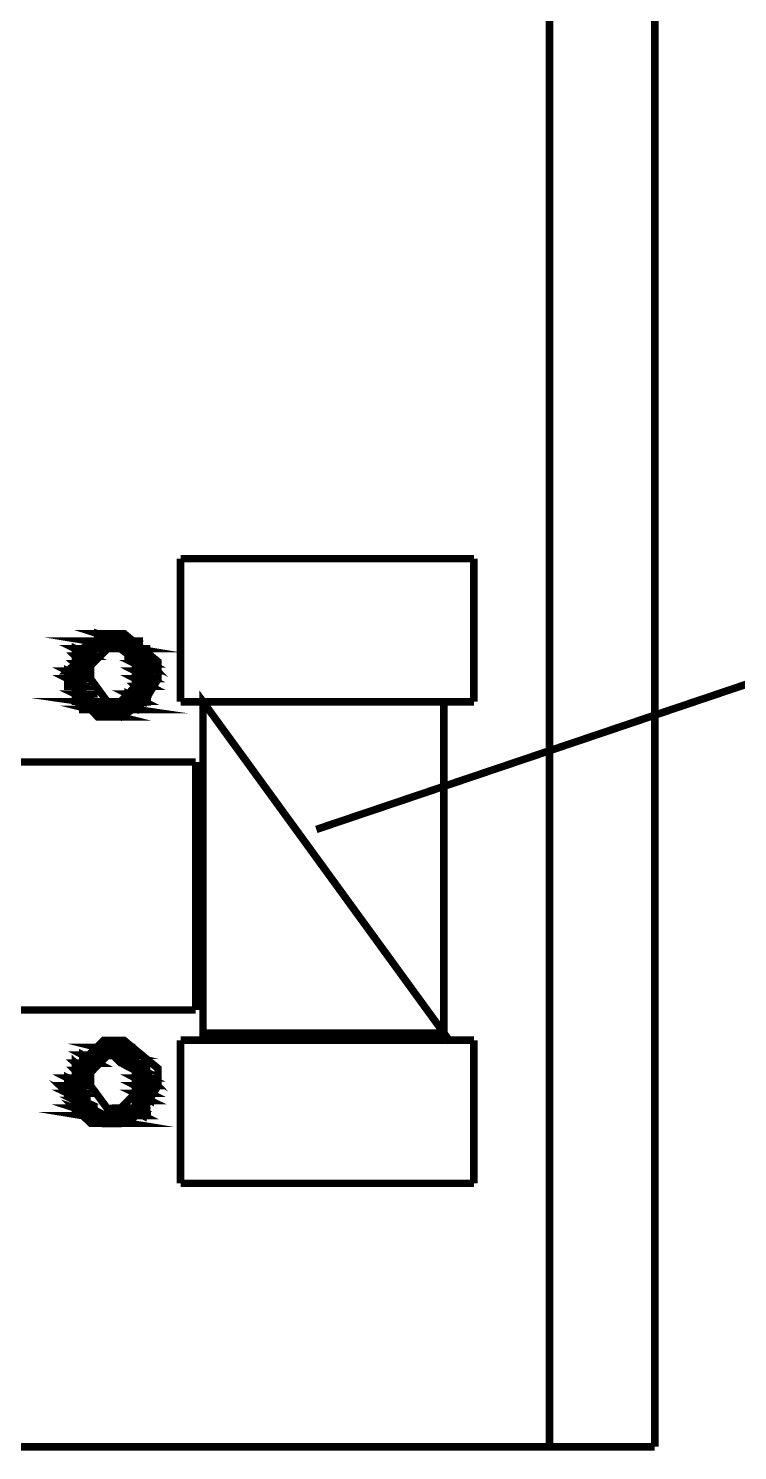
# Model space of a CAD drawing. Header units: metres. Extents: x -593 to 248, y 430 to 1024.
# Drawn here: x -8.1 to -4.1, y 670.33 to 678.34 of the extents above; entities that cross this region are included whole.
import ezdxf

# ---------------------------------------------------------------- set-up
doc = ezdxf.new("R2010")
doc.units = ezdxf.units.M
doc.header["$MEASUREMENT"] = 0
doc.layers.add('C00-00-00-BLACK', color=7, linetype='Continuous')
doc.layers.add('CFF-00-00', color=1, linetype='Continuous')

msp = doc.modelspace()

# ---------------------------------------------------------------- linework, layer by layer
at = {"layer": 'C00-00-00-BLACK', "const_width": 0.0423}
for points in [[(-4.567, 690.7014), (-4.567, 670.3554)], [(-5.16, 681.5464), (-5.16, 670.3554)], [(-7.239, 675.3574), (-5.586, 675.3574)], [(-7.239, 674.5514), (-7.239, 675.3574)], [(-5.586, 675.3574), (-5.586, 674.5514)], [(-5.586, 674.5514), (-7.239, 674.5514)], [(-7.112, 674.5514), (-7.112, 672.6454)], [(-5.755, 674.5514), (-5.755, 672.6454)], [(-8.3843, 674.2124), (-7.154, 674.2124)], [(-7.154, 674.2124), (-7.154, 672.8154)], [(-7.154, 672.8154), (-8.3843, 672.8154)], [(-7.239, 672.6454), (-5.586, 672.6454)], [(-7.239, 671.8394), (-7.239, 672.6454)], [(-5.586, 672.6454), (-5.586, 671.8394)], [(-5.586, 671.8394), (-7.239, 671.8394)], [(-12.9651, 670.3554), (-4.567, 670.3554)]]:
    msp.add_lwpolyline(points, dxfattribs=at)
for points in [[(-7.705, 674.9344), (-7.577, 674.8924), (-7.705, 674.8924), (-7.705, 674.9344)], [(-7.493, 674.8924), (-7.746, 674.8924), (-7.493, 674.8504), (-7.493, 674.8924)], [(-7.366, 674.7244), (-7.366, 674.7774), (-7.556, 674.9344), (-7.619, 674.9344), (-7.673, 674.9344), (-7.832, 674.7774), (-7.832, 674.7244), (-7.832, 674.6604), (-7.673, 674.4664), (-7.619, 674.4664), (-7.577, 674.4664), (-7.446, 674.5474), (-7.366, 674.6804), (-7.366, 674.7244)], [(-7.366, 674.7244), (-7.366, 674.7774), (-7.556, 674.9344), (-7.619, 674.9344), (-7.673, 674.9344), (-7.832, 674.7774), (-7.832, 674.7244), (-7.832, 674.6604), (-7.673, 674.4664), (-7.619, 674.4664), (-7.577, 674.4664), (-7.446, 674.5474), (-7.366, 674.6804), (-7.366, 674.7244)], [(-7.832, 674.8504), (-7.746, 674.8084), (-7.832, 674.8084), (-7.832, 674.8504)], [(-7.746, 674.8924), (-7.493, 674.8504), (-7.789, 674.8504), (-7.746, 674.8924)], [(-7.577, 674.9344), (-7.705, 674.9344), (-7.577, 674.8924), (-7.577, 674.9344)], [(-7.705, 674.8924), (-7.535, 674.8924), (-7.746, 674.8924), (-7.705, 674.8924)], [(-7.493, 674.8924), (-7.45, 674.8924), (-7.746, 674.8924), (-7.493, 674.8924)], [(-7.493, 674.8924), (-7.746, 674.8924), (-7.535, 674.8924), (-7.493, 674.8924)], [(-7.662, 674.9344), (-7.577, 674.9344), (-7.705, 674.9344), (-7.662, 674.9344)], [(-7.535, 674.8924), (-7.493, 674.8924), (-7.705, 674.8924), (-7.535, 674.8924)], [(-7.535, 674.8924), (-7.705, 674.8924), (-7.577, 674.8924), (-7.535, 674.8924)], [(-7.535, 674.8924), (-7.705, 674.8924), (-7.535, 674.8924)], [(-7.662, 674.9344), (-7.619, 674.9344), (-7.577, 674.9344), (-7.662, 674.9344)], [(-7.619, 674.9344), (-7.662, 674.9344), (-7.577, 674.9344), (-7.619, 674.9344)], [(-7.535, 674.8504), (-7.45, 674.8084), (-7.535, 674.8084), (-7.535, 674.8504)], [(-7.746, 674.8504), (-7.832, 674.8504), (-7.746, 674.8084), (-7.746, 674.8504)], [(-7.789, 674.8084), (-7.832, 674.8084), (-7.789, 674.7654), (-7.789, 674.8084)], [(-7.789, 674.8504), (-7.746, 674.8504), (-7.832, 674.8504), (-7.789, 674.8504)], [(-7.832, 674.8084), (-7.789, 674.7654), (-7.832, 674.7654), (-7.832, 674.8084)], [(-7.832, 674.8084), (-7.746, 674.8084), (-7.705, 674.8084), (-7.832, 674.8084)], [(-7.746, 674.8084), (-7.705, 674.8084), (-7.832, 674.8084), (-7.746, 674.8084)], [(-7.789, 674.8084), (-7.746, 674.8084), (-7.832, 674.8084), (-7.789, 674.8084)], [(-7.789, 674.8084), (-7.832, 674.8084), (-7.746, 674.8084), (-7.789, 674.8084)], [(-7.789, 674.8504), (-7.493, 674.8504), (-7.45, 674.8504), (-7.789, 674.8504)], [(-7.493, 674.8504), (-7.45, 674.8504), (-7.789, 674.8504), (-7.493, 674.8504)], [(-7.789, 674.8504), (-7.659, 674.8504), (-7.617, 674.8504), (-7.789, 674.8504)], [(-7.659, 674.8504), (-7.617, 674.8504), (-7.789, 674.8504), (-7.659, 674.8504)], [(-7.789, 674.8504), (-7.659, 674.8504), (-7.617, 674.8504), (-7.789, 674.8504)], [(-7.659, 674.8504), (-7.617, 674.8504), (-7.789, 674.8504), (-7.659, 674.8504)], [(-7.789, 674.8504), (-7.659, 674.8504), (-7.617, 674.8504), (-7.789, 674.8504)], [(-7.659, 674.8504), (-7.617, 674.8504), (-7.789, 674.8504), (-7.659, 674.8504)], [(-7.705, 674.8504), (-7.662, 674.8504), (-7.789, 674.8504), (-7.705, 674.8504)], [(-7.705, 674.8504), (-7.789, 674.8504), (-7.662, 674.8504), (-7.705, 674.8504)], [(-7.705, 674.8504), (-7.789, 674.8504), (-7.746, 674.8504), (-7.705, 674.8504)], [(-7.45, 674.7244), (-7.45, 674.7554), (-7.578, 674.8504), (-7.619, 674.8504), (-7.651, 674.8504), (-7.746, 674.7554), (-7.746, 674.7244), (-7.746, 674.6814), (-7.651, 674.5514), (-7.619, 674.5514), (-7.578, 674.5514), (-7.45, 674.6814), (-7.45, 674.7244)], [(-7.45, 674.7244), (-7.45, 674.7554), (-7.578, 674.8504), (-7.619, 674.8504), (-7.651, 674.8504), (-7.746, 674.7554), (-7.746, 674.7244), (-7.746, 674.6814), (-7.651, 674.5514), (-7.619, 674.5514), (-7.578, 674.5514), (-7.45, 674.6814), (-7.45, 674.7244)], [(-7.493, 674.8504), (-7.662, 674.8504), (-7.493, 674.8504)], [(-7.662, 674.8504), (-7.493, 674.8504), (-7.619, 674.8504), (-7.662, 674.8504)], [(-7.493, 674.8504), (-7.619, 674.8504), (-7.493, 674.8504)], [(-7.619, 674.8504), (-7.493, 674.8504), (-7.577, 674.8504), (-7.619, 674.8504)], [(-7.45, 674.8504), (-7.535, 674.8504), (-7.45, 674.8084), (-7.45, 674.8504)], [(-7.493, 674.8504), (-7.577, 674.8504), (-7.45, 674.8504), (-7.493, 674.8504)], [(-7.577, 674.8504), (-7.45, 674.8504), (-7.535, 674.8504), (-7.577, 674.8504)], [(-7.45, 674.8084), (-7.493, 674.8084), (-7.409, 674.7654), (-7.45, 674.8084)], [(-7.535, 674.8504), (-7.45, 674.8504), (-7.409, 674.8504), (-7.535, 674.8504)], [(-7.45, 674.8504), (-7.409, 674.8504), (-7.535, 674.8504), (-7.45, 674.8504)], [(-7.45, 674.8084), (-7.535, 674.8084), (-7.45, 674.8084)], [(-7.535, 674.8084), (-7.45, 674.8084), (-7.493, 674.8084), (-7.535, 674.8084)], [(-7.493, 674.8084), (-7.409, 674.7654), (-7.493, 674.7654), (-7.493, 674.8084)], [(-7.493, 674.8084), (-7.45, 674.8084), (-7.409, 674.8084), (-7.493, 674.8084)], [(-7.45, 674.8084), (-7.409, 674.8084), (-7.493, 674.8084), (-7.45, 674.8084)], [(-7.493, 674.7654), (-7.409, 674.7244), (-7.493, 674.7244), (-7.493, 674.7654)], [(-7.789, 674.7244), (-7.874, 674.7244), (-7.789, 674.6814), (-7.789, 674.7244)], [(-7.832, 674.7654), (-7.789, 674.7244), (-7.874, 674.7244), (-7.832, 674.7654)], [(-7.874, 674.7244), (-7.789, 674.6814), (-7.874, 674.6814), (-7.874, 674.7244)], [(-7.874, 674.7244), (-7.789, 674.7244), (-7.746, 674.7244), (-7.874, 674.7244)], [(-7.789, 674.7244), (-7.746, 674.7244), (-7.874, 674.7244), (-7.789, 674.7244)], [(-7.789, 674.7654), (-7.832, 674.7654), (-7.789, 674.7244), (-7.789, 674.7654)], [(-7.832, 674.7654), (-7.789, 674.7654), (-7.746, 674.7654), (-7.832, 674.7654)], [(-7.789, 674.7654), (-7.746, 674.7654), (-7.832, 674.7654), (-7.789, 674.7654)], [(-7.409, 674.7654), (-7.493, 674.7654), (-7.409, 674.7244), (-7.409, 674.7654)], [(-7.409, 674.7244), (-7.493, 674.7244), (-7.409, 674.6814), (-7.409, 674.7244)], [(-7.493, 674.7654), (-7.409, 674.7654), (-7.366, 674.7654), (-7.493, 674.7654)], [(-7.409, 674.7654), (-7.366, 674.7654), (-7.493, 674.7654), (-7.409, 674.7654)], [(-7.493, 674.7244), (-7.409, 674.6814), (-7.493, 674.6814), (-7.493, 674.7244)], [(-7.493, 674.7244), (-7.409, 674.7244), (-7.366, 674.7244), (-7.493, 674.7244)], [(-7.409, 674.7244), (-7.366, 674.7244), (-7.493, 674.7244), (-7.409, 674.7244)], [(-7.493, 674.7244), (-7.409, 674.7244), (-7.366, 674.7244), (-7.493, 674.7244)], [(-7.409, 674.7244), (-7.366, 674.7244), (-7.493, 674.7244), (-7.409, 674.7244)], [(-7.789, 674.6814), (-7.874, 674.6814), (-7.789, 674.6384), (-7.789, 674.6814)], [(-7.874, 674.6814), (-7.789, 674.6384), (-7.874, 674.6384), (-7.874, 674.6814)], [(-7.874, 674.6814), (-7.789, 674.6814), (-7.746, 674.6814), (-7.874, 674.6814)], [(-7.789, 674.6814), (-7.746, 674.6814), (-7.874, 674.6814), (-7.789, 674.6814)], [(-7.874, 674.6814), (-7.789, 674.6814), (-7.746, 674.6814), (-7.874, 674.6814)], [(-7.789, 674.6814), (-7.746, 674.6814), (-7.874, 674.6814), (-7.789, 674.6814)], [(-7.789, 674.6384), (-7.874, 674.6384), (-7.789, 674.6384)], [(-7.874, 674.6384), (-7.789, 674.6384), (-7.832, 674.6384), (-7.874, 674.6384)], [(-7.789, 674.6384), (-7.832, 674.6384), (-7.789, 674.5954), (-7.789, 674.6384)], [(-7.832, 674.6384), (-7.789, 674.5954), (-7.832, 674.5954), (-7.832, 674.6384)], [(-7.832, 674.6384), (-7.789, 674.6384), (-7.746, 674.6384), (-7.832, 674.6384)], [(-7.789, 674.6384), (-7.746, 674.6384), (-7.832, 674.6384), (-7.789, 674.6384)], [(-7.409, 674.6814), (-7.493, 674.6814), (-7.409, 674.6384), (-7.409, 674.6814)], [(-7.45, 674.6384), (-7.493, 674.6384), (-7.45, 674.5954), (-7.45, 674.6384)], [(-7.493, 674.6814), (-7.409, 674.6384), (-7.493, 674.6384), (-7.493, 674.6814)], [(-7.493, 674.6814), (-7.409, 674.6814), (-7.366, 674.6814), (-7.493, 674.6814)], [(-7.409, 674.6814), (-7.366, 674.6814), (-7.493, 674.6814), (-7.409, 674.6814)], [(-7.493, 674.6384), (-7.45, 674.5954), (-7.493, 674.5954), (-7.493, 674.6384)], [(-7.493, 674.6384), (-7.409, 674.6384), (-7.366, 674.6384), (-7.493, 674.6384)], [(-7.409, 674.6384), (-7.366, 674.6384), (-7.493, 674.6384), (-7.409, 674.6384)], [(-7.45, 674.6384), (-7.409, 674.6384), (-7.493, 674.6384), (-7.45, 674.6384)], [(-7.45, 674.6384), (-7.493, 674.6384), (-7.409, 674.6384), (-7.45, 674.6384)], [(-7.493, 674.5514), (-7.789, 674.5514), (-7.493, 674.5084), (-7.493, 674.5514)], [(-7.746, 674.5954), (-7.832, 674.5954), (-7.746, 674.5544), (-7.746, 674.5954)], [(-7.832, 674.5954), (-7.746, 674.5544), (-7.832, 674.5544), (-7.832, 674.5954)], [(-7.746, 674.5954), (-7.705, 674.5954), (-7.832, 674.5954), (-7.746, 674.5954)], [(-7.746, 674.5954), (-7.832, 674.5954), (-7.789, 674.5954), (-7.746, 674.5954)], [(-7.832, 674.5954), (-7.746, 674.5954), (-7.705, 674.5954), (-7.832, 674.5954)], [(-7.746, 674.5954), (-7.705, 674.5954), (-7.832, 674.5954), (-7.746, 674.5954)], [(-7.746, 674.5514), (-7.832, 674.5514), (-7.705, 674.5514), (-7.746, 674.5514)], [(-7.832, 674.5514), (-7.705, 674.5514), (-7.789, 674.5514), (-7.832, 674.5514)], [(-7.789, 674.5514), (-7.493, 674.5084), (-7.789, 674.5084), (-7.789, 674.5514)], [(-7.789, 674.5514), (-7.705, 674.5514), (-7.662, 674.5514), (-7.789, 674.5514)], [(-7.705, 674.5514), (-7.662, 674.5514), (-7.789, 674.5514), (-7.705, 674.5514)], [(-7.662, 674.5514), (-7.619, 674.5514), (-7.789, 674.5514), (-7.662, 674.5514)], [(-7.662, 674.5514), (-7.789, 674.5514), (-7.705, 674.5514), (-7.662, 674.5514)], [(-7.789, 674.5514), (-7.659, 674.5514), (-7.617, 674.5514), (-7.789, 674.5514)], [(-7.659, 674.5514), (-7.617, 674.5514), (-7.789, 674.5514), (-7.659, 674.5514)], [(-7.619, 674.5514), (-7.493, 674.5514), (-7.662, 674.5514), (-7.619, 674.5514)], [(-7.577, 674.5514), (-7.493, 674.5514), (-7.619, 674.5514), (-7.577, 674.5514)], [(-7.493, 674.5514), (-7.619, 674.5514), (-7.493, 674.5514)], [(-7.45, 674.5954), (-7.535, 674.5954), (-7.45, 674.5544), (-7.45, 674.5954)], [(-7.535, 674.5514), (-7.45, 674.5514), (-7.577, 674.5514), (-7.535, 674.5514)], [(-7.577, 674.5514), (-7.447, 674.5514), (-7.406, 674.5514), (-7.577, 674.5514)], [(-7.447, 674.5514), (-7.406, 674.5514), (-7.577, 674.5514), (-7.447, 674.5514)], [(-7.493, 674.5514), (-7.45, 674.5514), (-7.577, 674.5514), (-7.493, 674.5514)], [(-7.493, 674.5514), (-7.577, 674.5514), (-7.45, 674.5514), (-7.493, 674.5514)], [(-7.493, 674.5514), (-7.577, 674.5514), (-7.493, 674.5514)], [(-7.535, 674.5954), (-7.45, 674.5544), (-7.535, 674.5544), (-7.535, 674.5954)], [(-7.493, 674.5954), (-7.45, 674.5954), (-7.535, 674.5954), (-7.493, 674.5954)], [(-7.45, 674.5514), (-7.535, 674.5514), (-7.45, 674.5514)], [(-7.45, 674.5954), (-7.493, 674.5954), (-7.45, 674.5954)], [(-5.755, 674.5514), (-7.112, 674.5514), (-5.755, 672.6854), (-5.755, 674.5514)], [(-7.112, 674.5514), (-5.755, 672.6854), (-7.112, 672.6854), (-7.112, 674.5514)], [(-7.535, 674.5084), (-7.746, 674.5084), (-7.577, 674.4664), (-7.535, 674.5084)], [(-7.746, 674.5084), (-7.577, 674.4664), (-7.705, 674.4664), (-7.746, 674.5084)], [(-7.789, 674.5084), (-7.493, 674.5084), (-7.45, 674.5084), (-7.789, 674.5084)], [(-7.493, 674.5084), (-7.45, 674.5084), (-7.789, 674.5084), (-7.493, 674.5084)], [(-7.493, 674.5084), (-7.789, 674.5084), (-7.535, 674.5084), (-7.493, 674.5084)], [(-7.789, 674.5084), (-7.535, 674.5084), (-7.746, 674.5084), (-7.789, 674.5084)], [(-7.746, 674.5084), (-7.535, 674.5084), (-7.493, 674.5084), (-7.746, 674.5084)], [(-7.535, 674.5084), (-7.493, 674.5084), (-7.746, 674.5084), (-7.535, 674.5084)], [(-7.705, 674.4664), (-7.575, 674.4664), (-7.533, 674.4664), (-7.705, 674.4664)], [(-7.575, 674.4664), (-7.533, 674.4664), (-7.705, 674.4664), (-7.575, 674.4664)], [(-7.619, 674.4664), (-7.662, 674.4664), (-7.705, 674.4664), (-7.619, 674.4664)], [(-7.705, 674.4664), (-7.577, 674.4664), (-7.619, 674.4664), (-7.705, 674.4664)], [(-7.619, 674.4664), (-7.577, 674.4664), (-7.662, 674.4664), (-7.619, 674.4664)], [(-7.366, 672.4324), (-7.366, 672.4864), (-7.556, 672.6434), (-7.619, 672.6434), (-7.673, 672.6434), (-7.832, 672.4864), (-7.832, 672.4324), (-7.832, 672.3694), (-7.673, 672.1764), (-7.619, 672.1764), (-7.577, 672.1764), (-7.446, 672.2574), (-7.366, 672.3894), (-7.366, 672.4324)], [(-7.366, 672.4324), (-7.366, 672.4864), (-7.556, 672.6434), (-7.619, 672.6434), (-7.673, 672.6434), (-7.832, 672.4864), (-7.832, 672.4324), (-7.832, 672.3694), (-7.673, 672.1764), (-7.619, 672.1764), (-7.577, 672.1764), (-7.446, 672.2574), (-7.366, 672.3894), (-7.366, 672.4324)], [(-7.535, 672.6044), (-7.705, 672.6044), (-7.535, 672.5614), (-7.535, 672.6044)], [(-7.662, 672.5614), (-7.789, 672.5614), (-7.705, 672.5164), (-7.662, 672.5614)], [(-7.832, 672.5164), (-7.789, 672.4754), (-7.832, 672.4754), (-7.832, 672.5164)], [(-7.789, 672.5614), (-7.705, 672.5164), (-7.789, 672.5164), (-7.789, 672.5614)], [(-7.746, 672.5614), (-7.493, 672.5614), (-7.789, 672.5614), (-7.746, 672.5614)], [(-7.789, 672.5614), (-7.493, 672.5614), (-7.45, 672.5614), (-7.789, 672.5614)], [(-7.493, 672.5614), (-7.45, 672.5614), (-7.789, 672.5614), (-7.493, 672.5614)], [(-7.789, 672.5614), (-7.659, 672.5614), (-7.617, 672.5614), (-7.789, 672.5614)], [(-7.659, 672.5614), (-7.617, 672.5614), (-7.789, 672.5614), (-7.659, 672.5614)], [(-7.789, 672.5614), (-7.659, 672.5614), (-7.617, 672.5614), (-7.789, 672.5614)], [(-7.659, 672.5614), (-7.617, 672.5614), (-7.789, 672.5614), (-7.659, 672.5614)], [(-7.705, 672.6044), (-7.535, 672.5614), (-7.746, 672.5614), (-7.705, 672.6044)], [(-7.493, 672.5614), (-7.45, 672.5614), (-7.746, 672.5614), (-7.493, 672.5614)], [(-7.493, 672.5614), (-7.746, 672.5614), (-7.535, 672.5614), (-7.493, 672.5614)], [(-7.493, 672.5614), (-7.746, 672.5614), (-7.493, 672.5614)], [(-7.45, 672.4324), (-7.45, 672.4634), (-7.578, 672.5594), (-7.619, 672.5594), (-7.651, 672.5594), (-7.746, 672.4634), (-7.746, 672.4324), (-7.746, 672.3894), (-7.651, 672.2604), (-7.619, 672.2604), (-7.578, 672.2604), (-7.45, 672.3894), (-7.45, 672.4324)], [(-7.45, 672.4324), (-7.45, 672.4634), (-7.578, 672.5594), (-7.619, 672.5594), (-7.651, 672.5594), (-7.746, 672.4634), (-7.746, 672.4324), (-7.746, 672.3894), (-7.651, 672.2604), (-7.619, 672.2604), (-7.578, 672.2604), (-7.45, 672.3894), (-7.45, 672.4324)], [(-7.493, 672.5614), (-7.619, 672.5614), (-7.493, 672.5194), (-7.493, 672.5614)], [(-7.662, 672.6044), (-7.577, 672.6044), (-7.705, 672.6044), (-7.662, 672.6044)], [(-7.705, 672.6044), (-7.575, 672.6044), (-7.533, 672.6044), (-7.705, 672.6044)], [(-7.575, 672.6044), (-7.533, 672.6044), (-7.705, 672.6044), (-7.575, 672.6044)], [(-7.535, 672.6044), (-7.493, 672.6044), (-7.705, 672.6044), (-7.535, 672.6044)], [(-7.535, 672.6044), (-7.705, 672.6044), (-7.577, 672.6044), (-7.535, 672.6044)], [(-7.619, 672.5614), (-7.493, 672.5194), (-7.577, 672.5194), (-7.619, 672.5614)], [(-7.662, 672.6044), (-7.619, 672.6044), (-7.577, 672.6044), (-7.662, 672.6044)], [(-7.619, 672.6044), (-7.662, 672.6044), (-7.577, 672.6044), (-7.619, 672.6044)], [(-7.493, 672.5614), (-7.662, 672.5614), (-7.493, 672.5614)], [(-7.662, 672.5614), (-7.493, 672.5614), (-7.619, 672.5614), (-7.662, 672.5614)], [(-7.535, 672.5164), (-7.45, 672.4754), (-7.493, 672.4754), (-7.535, 672.5164)], [(-7.746, 672.5164), (-7.832, 672.5164), (-7.789, 672.4754), (-7.746, 672.5164)], [(-7.789, 672.4754), (-7.832, 672.4754), (-7.789, 672.4324), (-7.789, 672.4754)], [(-7.789, 672.5164), (-7.746, 672.5164), (-7.832, 672.5164), (-7.789, 672.5164)], [(-7.832, 672.5164), (-7.746, 672.5164), (-7.705, 672.5164), (-7.832, 672.5164)], [(-7.746, 672.5164), (-7.705, 672.5164), (-7.832, 672.5164), (-7.746, 672.5164)], [(-7.832, 672.5164), (-7.746, 672.5164), (-7.705, 672.5164), (-7.832, 672.5164)], [(-7.746, 672.5164), (-7.705, 672.5164), (-7.832, 672.5164), (-7.746, 672.5164)], [(-7.832, 672.4754), (-7.789, 672.4324), (-7.832, 672.4324), (-7.832, 672.4754)], [(-7.832, 672.4754), (-7.789, 672.4754), (-7.746, 672.4754), (-7.832, 672.4754)], [(-7.789, 672.4754), (-7.746, 672.4754), (-7.832, 672.4754), (-7.789, 672.4754)], [(-7.705, 672.5164), (-7.789, 672.5164), (-7.746, 672.5164), (-7.705, 672.5164)], [(-7.45, 672.5164), (-7.535, 672.5164), (-7.45, 672.4754), (-7.45, 672.5164)], [(-7.493, 672.5164), (-7.577, 672.5164), (-7.45, 672.5164), (-7.493, 672.5164)], [(-7.577, 672.5164), (-7.45, 672.5164), (-7.535, 672.5164), (-7.577, 672.5164)], [(-7.45, 672.4754), (-7.493, 672.4754), (-7.409, 672.4324), (-7.45, 672.4754)], [(-7.535, 672.5164), (-7.45, 672.5164), (-7.409, 672.5164), (-7.535, 672.5164)], [(-7.45, 672.5164), (-7.409, 672.5164), (-7.535, 672.5164), (-7.45, 672.5164)], [(-7.535, 672.5164), (-7.45, 672.5164), (-7.409, 672.5164), (-7.535, 672.5164)], [(-7.45, 672.5164), (-7.409, 672.5164), (-7.535, 672.5164), (-7.45, 672.5164)], [(-7.493, 672.4754), (-7.409, 672.4324), (-7.493, 672.4324), (-7.493, 672.4754)], [(-7.493, 672.4754), (-7.45, 672.4754), (-7.409, 672.4754), (-7.493, 672.4754)], [(-7.45, 672.4754), (-7.409, 672.4754), (-7.493, 672.4754), (-7.45, 672.4754)], [(-7.874, 672.3464), (-7.789, 672.3054), (-7.832, 672.3054), (-7.874, 672.3464)], [(-7.789, 672.4324), (-7.874, 672.4324), (-7.789, 672.3894), (-7.789, 672.4324)], [(-7.789, 672.3894), (-7.874, 672.3894), (-7.789, 672.3464), (-7.789, 672.3894)], [(-7.874, 672.4324), (-7.789, 672.3894), (-7.874, 672.3894), (-7.874, 672.4324)], [(-7.832, 672.4324), (-7.789, 672.4324), (-7.874, 672.4324), (-7.832, 672.4324)], [(-7.874, 672.4324), (-7.789, 672.4324), (-7.746, 672.4324), (-7.874, 672.4324)], [(-7.789, 672.4324), (-7.746, 672.4324), (-7.874, 672.4324), (-7.789, 672.4324)], [(-7.874, 672.3894), (-7.789, 672.3464), (-7.874, 672.3464), (-7.874, 672.3894)], [(-7.874, 672.3894), (-7.789, 672.3894), (-7.746, 672.3894), (-7.874, 672.3894)], [(-7.789, 672.3894), (-7.746, 672.3894), (-7.874, 672.3894), (-7.789, 672.3894)], [(-7.789, 672.4324), (-7.832, 672.4324), (-7.789, 672.4324)], [(-7.409, 672.4324), (-7.493, 672.4324), (-7.409, 672.3894), (-7.409, 672.4324)], [(-7.409, 672.3894), (-7.493, 672.3894), (-7.409, 672.3464), (-7.409, 672.3894)], [(-7.493, 672.4324), (-7.409, 672.3894), (-7.493, 672.3894), (-7.493, 672.4324)], [(-7.493, 672.4324), (-7.409, 672.4324), (-7.366, 672.4324), (-7.493, 672.4324)], [(-7.409, 672.4324), (-7.366, 672.4324), (-7.493, 672.4324), (-7.409, 672.4324)], [(-7.493, 672.4324), (-7.409, 672.4324), (-7.366, 672.4324), (-7.493, 672.4324)], [(-7.409, 672.4324), (-7.366, 672.4324), (-7.493, 672.4324), (-7.409, 672.4324)], [(-7.493, 672.3894), (-7.409, 672.3464), (-7.493, 672.3464), (-7.493, 672.3894)], [(-7.493, 672.3894), (-7.409, 672.3894), (-7.366, 672.3894), (-7.493, 672.3894)], [(-7.409, 672.3894), (-7.366, 672.3894), (-7.493, 672.3894), (-7.409, 672.3894)], [(-7.789, 672.3464), (-7.874, 672.3464), (-7.789, 672.3054), (-7.789, 672.3464)], [(-7.789, 672.3054), (-7.832, 672.3054), (-7.746, 672.2624), (-7.789, 672.3054)], [(-7.874, 672.3464), (-7.789, 672.3464), (-7.746, 672.3464), (-7.874, 672.3464)], [(-7.789, 672.3464), (-7.746, 672.3464), (-7.874, 672.3464), (-7.789, 672.3464)], [(-7.832, 672.3054), (-7.746, 672.2624), (-7.832, 672.2624), (-7.832, 672.3054)], [(-7.832, 672.3054), (-7.789, 672.3054), (-7.746, 672.3054), (-7.832, 672.3054)], [(-7.789, 672.3054), (-7.746, 672.3054), (-7.832, 672.3054), (-7.789, 672.3054)], [(-7.832, 672.3054), (-7.789, 672.3054), (-7.746, 672.3054), (-7.832, 672.3054)], [(-7.789, 672.3054), (-7.746, 672.3054), (-7.832, 672.3054), (-7.789, 672.3054)], [(-7.409, 672.3464), (-7.493, 672.3464), (-7.409, 672.3054), (-7.409, 672.3464)], [(-7.45, 672.3054), (-7.493, 672.3054), (-7.45, 672.2624), (-7.45, 672.3054)], [(-7.493, 672.3464), (-7.409, 672.3054), (-7.493, 672.3054), (-7.493, 672.3464)], [(-7.493, 672.3464), (-7.409, 672.3464), (-7.366, 672.3464), (-7.493, 672.3464)], [(-7.409, 672.3464), (-7.366, 672.3464), (-7.493, 672.3464), (-7.409, 672.3464)], [(-7.493, 672.3464), (-7.409, 672.3464), (-7.366, 672.3464), (-7.493, 672.3464)], [(-7.409, 672.3464), (-7.366, 672.3464), (-7.493, 672.3464), (-7.409, 672.3464)], [(-7.493, 672.3054), (-7.45, 672.2624), (-7.493, 672.2624), (-7.493, 672.3054)], [(-7.45, 672.3054), (-7.409, 672.3054), (-7.493, 672.3054), (-7.45, 672.3054)], [(-7.45, 672.3054), (-7.493, 672.3054), (-7.409, 672.3054), (-7.45, 672.3054)], [(-7.493, 672.2204), (-7.789, 672.2204), (-7.535, 672.1784), (-7.493, 672.2204)], [(-7.746, 672.2624), (-7.832, 672.2624), (-7.705, 672.2204), (-7.746, 672.2624)], [(-7.832, 672.2624), (-7.705, 672.2204), (-7.789, 672.2204), (-7.832, 672.2624)], [(-7.832, 672.2624), (-7.746, 672.2624), (-7.705, 672.2624), (-7.832, 672.2624)], [(-7.746, 672.2624), (-7.705, 672.2624), (-7.832, 672.2624), (-7.746, 672.2624)], [(-7.832, 672.2624), (-7.746, 672.2624), (-7.705, 672.2624), (-7.832, 672.2624)], [(-7.746, 672.2624), (-7.705, 672.2624), (-7.832, 672.2624), (-7.746, 672.2624)], [(-7.789, 672.2204), (-7.535, 672.1784), (-7.746, 672.1784), (-7.789, 672.2204)], [(-7.789, 672.2204), (-7.705, 672.2204), (-7.662, 672.2204), (-7.789, 672.2204)], [(-7.705, 672.2204), (-7.662, 672.2204), (-7.789, 672.2204), (-7.705, 672.2204)], [(-7.662, 672.2204), (-7.619, 672.2204), (-7.789, 672.2204), (-7.662, 672.2204)], [(-7.662, 672.2204), (-7.789, 672.2204), (-7.705, 672.2204), (-7.662, 672.2204)], [(-7.789, 672.2204), (-7.659, 672.2204), (-7.617, 672.2204), (-7.789, 672.2204)], [(-7.659, 672.2204), (-7.617, 672.2204), (-7.789, 672.2204), (-7.659, 672.2204)], [(-7.789, 672.2204), (-7.659, 672.2204), (-7.617, 672.2204), (-7.789, 672.2204)], [(-7.659, 672.2204), (-7.617, 672.2204), (-7.789, 672.2204), (-7.659, 672.2204)], [(-7.789, 672.2204), (-7.493, 672.2204), (-7.45, 672.2204), (-7.789, 672.2204)], [(-7.493, 672.2204), (-7.45, 672.2204), (-7.789, 672.2204), (-7.493, 672.2204)], [(-7.789, 672.2204), (-7.493, 672.2204), (-7.45, 672.2204), (-7.789, 672.2204)], [(-7.493, 672.2204), (-7.45, 672.2204), (-7.789, 672.2204), (-7.493, 672.2204)], [(-7.619, 672.2204), (-7.493, 672.2204), (-7.662, 672.2204), (-7.619, 672.2204)], [(-7.577, 672.2204), (-7.493, 672.2204), (-7.619, 672.2204), (-7.577, 672.2204)], [(-7.493, 672.2204), (-7.619, 672.2204), (-7.493, 672.2204)], [(-7.535, 672.2624), (-7.45, 672.2204), (-7.577, 672.2204), (-7.535, 672.2624)], [(-7.45, 672.2624), (-7.535, 672.2624), (-7.45, 672.2204), (-7.45, 672.2624)], [(-7.577, 672.2204), (-7.447, 672.2204), (-7.406, 672.2204), (-7.577, 672.2204)], [(-7.447, 672.2204), (-7.406, 672.2204), (-7.577, 672.2204), (-7.447, 672.2204)], [(-7.493, 672.2204), (-7.45, 672.2204), (-7.577, 672.2204), (-7.493, 672.2204)], [(-7.493, 672.2204), (-7.577, 672.2204), (-7.45, 672.2204), (-7.493, 672.2204)], [(-7.493, 672.2204), (-7.577, 672.2204), (-7.493, 672.2204)], [(-7.493, 672.2624), (-7.45, 672.2624), (-7.535, 672.2624), (-7.493, 672.2624)], [(-7.535, 672.2624), (-7.45, 672.2624), (-7.409, 672.2624), (-7.535, 672.2624)], [(-7.45, 672.2624), (-7.409, 672.2624), (-7.535, 672.2624), (-7.45, 672.2624)], [(-7.45, 672.2624), (-7.493, 672.2624), (-7.45, 672.2624)], [(-7.746, 672.1784), (-7.535, 672.1784), (-7.493, 672.1784), (-7.746, 672.1784)], [(-7.535, 672.1784), (-7.493, 672.1784), (-7.746, 672.1784), (-7.535, 672.1784)], [(-7.535, 672.1784), (-7.746, 672.1784), (-7.577, 672.1784), (-7.535, 672.1784)], [(-7.746, 672.1784), (-7.577, 672.1784), (-7.705, 672.1784), (-7.746, 672.1784)], [(-7.705, 672.1784), (-7.575, 672.1784), (-7.533, 672.1784), (-7.705, 672.1784)], [(-7.575, 672.1784), (-7.533, 672.1784), (-7.705, 672.1784), (-7.575, 672.1784)], [(-7.619, 672.1784), (-7.662, 672.1784), (-7.705, 672.1784), (-7.619, 672.1784)], [(-7.705, 672.1784), (-7.577, 672.1784), (-7.619, 672.1784), (-7.705, 672.1784)], [(-7.619, 672.1784), (-7.577, 672.1784), (-7.662, 672.1784), (-7.619, 672.1784)]]:
    msp.add_lwpolyline(points, close=True, dxfattribs=at)
at = {"layer": 'C00-00-00-BLACK'}
for points in [[(-7.746, 674.8924), (-7.493, 674.8504), (-7.789, 674.8504), (-7.746, 674.8924)], [(-7.705, 674.8924), (-7.535, 674.8924), (-7.746, 674.8924), (-7.705, 674.8924)], [(-7.493, 674.8924), (-7.45, 674.8924), (-7.746, 674.8924), (-7.493, 674.8924)], [(-7.493, 674.8924), (-7.746, 674.8924), (-7.535, 674.8924), (-7.493, 674.8924)], [(-7.493, 674.8924), (-7.746, 674.8924), (-7.493, 674.8504), (-7.493, 674.8924)], [(-7.662, 674.9344), (-7.577, 674.9344), (-7.705, 674.9344), (-7.662, 674.9344)], [(-7.577, 674.9344), (-7.705, 674.9344), (-7.577, 674.8924), (-7.577, 674.9344)], [(-7.705, 674.9344), (-7.577, 674.8924), (-7.705, 674.8924), (-7.705, 674.9344)], [(-7.535, 674.8924), (-7.493, 674.8924), (-7.705, 674.8924), (-7.535, 674.8924)], [(-7.535, 674.8924), (-7.705, 674.8924), (-7.577, 674.8924), (-7.535, 674.8924)], [(-7.535, 674.8924), (-7.705, 674.8924), (-7.535, 674.8924)], [(-7.662, 674.9344), (-7.619, 674.9344), (-7.577, 674.9344), (-7.662, 674.9344)], [(-7.619, 674.9344), (-7.662, 674.9344), (-7.577, 674.9344), (-7.619, 674.9344)], [(-7.789, 674.8504), (-7.746, 674.8504), (-7.832, 674.8504), (-7.789, 674.8504)], [(-7.746, 674.8504), (-7.832, 674.8504), (-7.746, 674.8084), (-7.746, 674.8504)], [(-7.832, 674.8504), (-7.746, 674.8084), (-7.832, 674.8084), (-7.832, 674.8504)], [(-7.832, 674.8084), (-7.746, 674.8084), (-7.705, 674.8084), (-7.832, 674.8084)], [(-7.746, 674.8084), (-7.705, 674.8084), (-7.832, 674.8084), (-7.746, 674.8084)], [(-7.789, 674.8084), (-7.746, 674.8084), (-7.832, 674.8084), (-7.789, 674.8084)], [(-7.789, 674.8084), (-7.832, 674.8084), (-7.746, 674.8084), (-7.789, 674.8084)], [(-7.789, 674.8084), (-7.832, 674.8084), (-7.789, 674.7654), (-7.789, 674.8084)], [(-7.832, 674.8084), (-7.789, 674.7654), (-7.832, 674.7654), (-7.832, 674.8084)], [(-7.789, 674.8504), (-7.493, 674.8504), (-7.45, 674.8504), (-7.789, 674.8504)], [(-7.493, 674.8504), (-7.45, 674.8504), (-7.789, 674.8504), (-7.493, 674.8504)], [(-7.789, 674.8504), (-7.659, 674.8504), (-7.617, 674.8504), (-7.789, 674.8504)], [(-7.659, 674.8504), (-7.617, 674.8504), (-7.789, 674.8504), (-7.659, 674.8504)], [(-7.789, 674.8504), (-7.659, 674.8504), (-7.617, 674.8504), (-7.789, 674.8504)], [(-7.659, 674.8504), (-7.617, 674.8504), (-7.789, 674.8504), (-7.659, 674.8504)], [(-7.789, 674.8504), (-7.659, 674.8504), (-7.617, 674.8504), (-7.789, 674.8504)], [(-7.659, 674.8504), (-7.617, 674.8504), (-7.789, 674.8504), (-7.659, 674.8504)], [(-7.705, 674.8504), (-7.662, 674.8504), (-7.789, 674.8504), (-7.705, 674.8504)], [(-7.705, 674.8504), (-7.789, 674.8504), (-7.662, 674.8504), (-7.705, 674.8504)], [(-7.705, 674.8504), (-7.789, 674.8504), (-7.746, 674.8504), (-7.705, 674.8504)], [(-7.493, 674.8504), (-7.662, 674.8504), (-7.493, 674.8504)], [(-7.662, 674.8504), (-7.493, 674.8504), (-7.619, 674.8504), (-7.662, 674.8504)], [(-7.493, 674.8504), (-7.619, 674.8504), (-7.493, 674.8504)], [(-7.619, 674.8504), (-7.493, 674.8504), (-7.577, 674.8504), (-7.619, 674.8504)], [(-7.493, 674.8504), (-7.577, 674.8504), (-7.45, 674.8504), (-7.493, 674.8504)], [(-7.577, 674.8504), (-7.45, 674.8504), (-7.535, 674.8504), (-7.577, 674.8504)], [(-7.535, 674.8504), (-7.45, 674.8504), (-7.409, 674.8504), (-7.535, 674.8504)], [(-7.45, 674.8504), (-7.409, 674.8504), (-7.535, 674.8504), (-7.45, 674.8504)], [(-7.45, 674.8504), (-7.535, 674.8504), (-7.45, 674.8084), (-7.45, 674.8504)], [(-7.535, 674.8504), (-7.45, 674.8084), (-7.535, 674.8084), (-7.535, 674.8504)], [(-7.45, 674.8084), (-7.535, 674.8084), (-7.45, 674.8084)], [(-7.535, 674.8084), (-7.45, 674.8084), (-7.493, 674.8084), (-7.535, 674.8084)], [(-7.493, 674.8084), (-7.45, 674.8084), (-7.409, 674.8084), (-7.493, 674.8084)], [(-7.45, 674.8084), (-7.409, 674.8084), (-7.493, 674.8084), (-7.45, 674.8084)], [(-7.45, 674.8084), (-7.493, 674.8084), (-7.409, 674.7654), (-7.45, 674.8084)], [(-7.493, 674.8084), (-7.409, 674.7654), (-7.493, 674.7654), (-7.493, 674.8084)], [(-7.832, 674.7654), (-7.789, 674.7244), (-7.874, 674.7244), (-7.832, 674.7654)], [(-7.874, 674.7244), (-7.789, 674.7244), (-7.746, 674.7244), (-7.874, 674.7244)], [(-7.789, 674.7244), (-7.746, 674.7244), (-7.874, 674.7244), (-7.789, 674.7244)], [(-7.789, 674.7244), (-7.874, 674.7244), (-7.789, 674.6814), (-7.789, 674.7244)], [(-7.874, 674.7244), (-7.789, 674.6814), (-7.874, 674.6814), (-7.874, 674.7244)], [(-7.832, 674.7654), (-7.789, 674.7654), (-7.746, 674.7654), (-7.832, 674.7654)], [(-7.789, 674.7654), (-7.746, 674.7654), (-7.832, 674.7654), (-7.789, 674.7654)], [(-7.789, 674.7654), (-7.832, 674.7654), (-7.789, 674.7244), (-7.789, 674.7654)], [(-7.493, 674.7654), (-7.409, 674.7654), (-7.366, 674.7654), (-7.493, 674.7654)], [(-7.409, 674.7654), (-7.366, 674.7654), (-7.493, 674.7654), (-7.409, 674.7654)], [(-7.409, 674.7654), (-7.493, 674.7654), (-7.409, 674.7244), (-7.409, 674.7654)], [(-7.493, 674.7654), (-7.409, 674.7244), (-7.493, 674.7244), (-7.493, 674.7654)], [(-7.493, 674.7244), (-7.409, 674.7244), (-7.366, 674.7244), (-7.493, 674.7244)], [(-7.409, 674.7244), (-7.366, 674.7244), (-7.493, 674.7244), (-7.409, 674.7244)], [(-7.493, 674.7244), (-7.409, 674.7244), (-7.366, 674.7244), (-7.493, 674.7244)], [(-7.409, 674.7244), (-7.366, 674.7244), (-7.493, 674.7244), (-7.409, 674.7244)], [(-7.409, 674.7244), (-7.493, 674.7244), (-7.409, 674.6814), (-7.409, 674.7244)], [(-7.493, 674.7244), (-7.409, 674.6814), (-7.493, 674.6814), (-7.493, 674.7244)], [(-7.874, 674.6814), (-7.789, 674.6814), (-7.746, 674.6814), (-7.874, 674.6814)], [(-7.789, 674.6814), (-7.746, 674.6814), (-7.874, 674.6814), (-7.789, 674.6814)], [(-7.874, 674.6814), (-7.789, 674.6814), (-7.746, 674.6814), (-7.874, 674.6814)], [(-7.789, 674.6814), (-7.746, 674.6814), (-7.874, 674.6814), (-7.789, 674.6814)], [(-7.789, 674.6814), (-7.874, 674.6814), (-7.789, 674.6384), (-7.789, 674.6814)], [(-7.874, 674.6814), (-7.789, 674.6384), (-7.874, 674.6384), (-7.874, 674.6814)], [(-7.493, 674.6814), (-7.409, 674.6814), (-7.366, 674.6814), (-7.493, 674.6814)], [(-7.409, 674.6814), (-7.366, 674.6814), (-7.493, 674.6814), (-7.409, 674.6814)], [(-7.409, 674.6814), (-7.493, 674.6814), (-7.409, 674.6384), (-7.409, 674.6814)], [(-7.493, 674.6814), (-7.409, 674.6384), (-7.493, 674.6384), (-7.493, 674.6814)], [(-7.789, 674.6384), (-7.874, 674.6384), (-7.789, 674.6384)], [(-7.874, 674.6384), (-7.789, 674.6384), (-7.832, 674.6384), (-7.874, 674.6384)], [(-7.832, 674.6384), (-7.789, 674.6384), (-7.746, 674.6384), (-7.832, 674.6384)], [(-7.789, 674.6384), (-7.746, 674.6384), (-7.832, 674.6384), (-7.789, 674.6384)], [(-7.789, 674.6384), (-7.832, 674.6384), (-7.789, 674.5954), (-7.789, 674.6384)], [(-7.832, 674.6384), (-7.789, 674.5954), (-7.832, 674.5954), (-7.832, 674.6384)], [(-7.746, 674.5954), (-7.705, 674.5954), (-7.832, 674.5954), (-7.746, 674.5954)], [(-7.746, 674.5954), (-7.832, 674.5954), (-7.789, 674.5954), (-7.746, 674.5954)], [(-7.832, 674.5954), (-7.746, 674.5954), (-7.705, 674.5954), (-7.832, 674.5954)], [(-7.746, 674.5954), (-7.705, 674.5954), (-7.832, 674.5954), (-7.746, 674.5954)], [(-7.746, 674.5954), (-7.832, 674.5954), (-7.746, 674.5544), (-7.746, 674.5954)], [(-7.832, 674.5954), (-7.746, 674.5544), (-7.832, 674.5544), (-7.832, 674.5954)], [(-7.493, 674.5954), (-7.45, 674.5954), (-7.535, 674.5954), (-7.493, 674.5954)], [(-7.45, 674.5954), (-7.535, 674.5954), (-7.45, 674.5544), (-7.45, 674.5954)], [(-7.535, 674.5954), (-7.45, 674.5544), (-7.535, 674.5544), (-7.535, 674.5954)], [(-7.493, 674.6384), (-7.409, 674.6384), (-7.366, 674.6384), (-7.493, 674.6384)], [(-7.409, 674.6384), (-7.366, 674.6384), (-7.493, 674.6384), (-7.409, 674.6384)], [(-7.45, 674.6384), (-7.409, 674.6384), (-7.493, 674.6384), (-7.45, 674.6384)], [(-7.45, 674.6384), (-7.493, 674.6384), (-7.409, 674.6384), (-7.45, 674.6384)], [(-7.45, 674.6384), (-7.493, 674.6384), (-7.45, 674.5954), (-7.45, 674.6384)], [(-7.493, 674.6384), (-7.45, 674.5954), (-7.493, 674.5954), (-7.493, 674.6384)], [(-7.45, 674.5954), (-7.493, 674.5954), (-7.45, 674.5954)], [(-7.746, 674.5514), (-7.832, 674.5514), (-7.705, 674.5514), (-7.746, 674.5514)], [(-7.832, 674.5514), (-7.705, 674.5514), (-7.789, 674.5514), (-7.832, 674.5514)], [(-7.789, 674.5514), (-7.705, 674.5514), (-7.662, 674.5514), (-7.789, 674.5514)], [(-7.705, 674.5514), (-7.662, 674.5514), (-7.789, 674.5514), (-7.705, 674.5514)], [(-7.662, 674.5514), (-7.619, 674.5514), (-7.789, 674.5514), (-7.662, 674.5514)], [(-7.662, 674.5514), (-7.789, 674.5514), (-7.705, 674.5514), (-7.662, 674.5514)], [(-7.789, 674.5514), (-7.659, 674.5514), (-7.617, 674.5514), (-7.789, 674.5514)], [(-7.659, 674.5514), (-7.617, 674.5514), (-7.789, 674.5514), (-7.659, 674.5514)], [(-7.493, 674.5514), (-7.789, 674.5514), (-7.493, 674.5084), (-7.493, 674.5514)], [(-7.789, 674.5514), (-7.493, 674.5084), (-7.789, 674.5084), (-7.789, 674.5514)], [(-7.789, 674.5084), (-7.493, 674.5084), (-7.45, 674.5084), (-7.789, 674.5084)], [(-7.493, 674.5084), (-7.45, 674.5084), (-7.789, 674.5084), (-7.493, 674.5084)], [(-7.493, 674.5084), (-7.789, 674.5084), (-7.535, 674.5084), (-7.493, 674.5084)], [(-7.789, 674.5084), (-7.535, 674.5084), (-7.746, 674.5084), (-7.789, 674.5084)], [(-7.746, 674.5084), (-7.535, 674.5084), (-7.493, 674.5084), (-7.746, 674.5084)], [(-7.535, 674.5084), (-7.493, 674.5084), (-7.746, 674.5084), (-7.535, 674.5084)], [(-7.535, 674.5084), (-7.746, 674.5084), (-7.577, 674.4664), (-7.535, 674.5084)], [(-7.746, 674.5084), (-7.577, 674.4664), (-7.705, 674.4664), (-7.746, 674.5084)], [(-7.619, 674.5514), (-7.493, 674.5514), (-7.662, 674.5514), (-7.619, 674.5514)], [(-7.577, 674.5514), (-7.493, 674.5514), (-7.619, 674.5514), (-7.577, 674.5514)], [(-7.493, 674.5514), (-7.619, 674.5514), (-7.493, 674.5514)], [(-7.535, 674.5514), (-7.45, 674.5514), (-7.577, 674.5514), (-7.535, 674.5514)], [(-7.577, 674.5514), (-7.447, 674.5514), (-7.406, 674.5514), (-7.577, 674.5514)], [(-7.447, 674.5514), (-7.406, 674.5514), (-7.577, 674.5514), (-7.447, 674.5514)], [(-7.493, 674.5514), (-7.45, 674.5514), (-7.577, 674.5514), (-7.493, 674.5514)], [(-7.493, 674.5514), (-7.577, 674.5514), (-7.45, 674.5514), (-7.493, 674.5514)], [(-7.493, 674.5514), (-7.577, 674.5514), (-7.493, 674.5514)], [(-7.45, 674.5514), (-7.535, 674.5514), (-7.45, 674.5514)], [(-5.755, 674.5514), (-7.112, 674.5514), (-5.755, 672.6854), (-5.755, 674.5514)], [(-7.112, 674.5514), (-5.755, 672.6854), (-7.112, 672.6854), (-7.112, 674.5514)], [(-7.705, 674.4664), (-7.575, 674.4664), (-7.533, 674.4664), (-7.705, 674.4664)], [(-7.575, 674.4664), (-7.533, 674.4664), (-7.705, 674.4664), (-7.575, 674.4664)], [(-7.619, 674.4664), (-7.662, 674.4664), (-7.705, 674.4664), (-7.619, 674.4664)], [(-7.705, 674.4664), (-7.577, 674.4664), (-7.619, 674.4664), (-7.705, 674.4664)], [(-7.619, 674.4664), (-7.577, 674.4664), (-7.662, 674.4664), (-7.619, 674.4664)], [(-7.746, 672.5614), (-7.493, 672.5614), (-7.789, 672.5614), (-7.746, 672.5614)], [(-7.789, 672.5614), (-7.493, 672.5614), (-7.45, 672.5614), (-7.789, 672.5614)], [(-7.493, 672.5614), (-7.45, 672.5614), (-7.789, 672.5614), (-7.493, 672.5614)], [(-7.789, 672.5614), (-7.659, 672.5614), (-7.617, 672.5614), (-7.789, 672.5614)], [(-7.659, 672.5614), (-7.617, 672.5614), (-7.789, 672.5614), (-7.659, 672.5614)], [(-7.789, 672.5614), (-7.659, 672.5614), (-7.617, 672.5614), (-7.789, 672.5614)], [(-7.659, 672.5614), (-7.617, 672.5614), (-7.789, 672.5614), (-7.659, 672.5614)], [(-7.662, 672.5614), (-7.789, 672.5614), (-7.705, 672.5164), (-7.662, 672.5614)], [(-7.789, 672.5614), (-7.705, 672.5164), (-7.789, 672.5164), (-7.789, 672.5614)], [(-7.705, 672.6044), (-7.535, 672.5614), (-7.746, 672.5614), (-7.705, 672.6044)], [(-7.493, 672.5614), (-7.45, 672.5614), (-7.746, 672.5614), (-7.493, 672.5614)], [(-7.493, 672.5614), (-7.746, 672.5614), (-7.535, 672.5614), (-7.493, 672.5614)], [(-7.493, 672.5614), (-7.746, 672.5614), (-7.493, 672.5614)], [(-7.662, 672.6044), (-7.577, 672.6044), (-7.705, 672.6044), (-7.662, 672.6044)], [(-7.705, 672.6044), (-7.575, 672.6044), (-7.533, 672.6044), (-7.705, 672.6044)], [(-7.575, 672.6044), (-7.533, 672.6044), (-7.705, 672.6044), (-7.575, 672.6044)], [(-7.535, 672.6044), (-7.493, 672.6044), (-7.705, 672.6044), (-7.535, 672.6044)], [(-7.535, 672.6044), (-7.705, 672.6044), (-7.577, 672.6044), (-7.535, 672.6044)], [(-7.535, 672.6044), (-7.705, 672.6044), (-7.535, 672.5614), (-7.535, 672.6044)], [(-7.662, 672.6044), (-7.619, 672.6044), (-7.577, 672.6044), (-7.662, 672.6044)], [(-7.619, 672.6044), (-7.662, 672.6044), (-7.577, 672.6044), (-7.619, 672.6044)], [(-7.493, 672.5614), (-7.662, 672.5614), (-7.493, 672.5614)], [(-7.662, 672.5614), (-7.493, 672.5614), (-7.619, 672.5614), (-7.662, 672.5614)], [(-7.493, 672.5614), (-7.619, 672.5614), (-7.493, 672.5194), (-7.493, 672.5614)], [(-7.619, 672.5614), (-7.493, 672.5194), (-7.577, 672.5194), (-7.619, 672.5614)], [(-7.789, 672.5164), (-7.746, 672.5164), (-7.832, 672.5164), (-7.789, 672.5164)], [(-7.832, 672.5164), (-7.746, 672.5164), (-7.705, 672.5164), (-7.832, 672.5164)], [(-7.746, 672.5164), (-7.705, 672.5164), (-7.832, 672.5164), (-7.746, 672.5164)], [(-7.832, 672.5164), (-7.746, 672.5164), (-7.705, 672.5164), (-7.832, 672.5164)], [(-7.746, 672.5164), (-7.705, 672.5164), (-7.832, 672.5164), (-7.746, 672.5164)], [(-7.746, 672.5164), (-7.832, 672.5164), (-7.789, 672.4754), (-7.746, 672.5164)], [(-7.832, 672.5164), (-7.789, 672.4754), (-7.832, 672.4754), (-7.832, 672.5164)], [(-7.705, 672.5164), (-7.789, 672.5164), (-7.746, 672.5164), (-7.705, 672.5164)], [(-7.493, 672.5164), (-7.577, 672.5164), (-7.45, 672.5164), (-7.493, 672.5164)], [(-7.577, 672.5164), (-7.45, 672.5164), (-7.535, 672.5164), (-7.577, 672.5164)], [(-7.535, 672.5164), (-7.45, 672.5164), (-7.409, 672.5164), (-7.535, 672.5164)], [(-7.45, 672.5164), (-7.409, 672.5164), (-7.535, 672.5164), (-7.45, 672.5164)], [(-7.535, 672.5164), (-7.45, 672.5164), (-7.409, 672.5164), (-7.535, 672.5164)], [(-7.45, 672.5164), (-7.409, 672.5164), (-7.535, 672.5164), (-7.45, 672.5164)], [(-7.45, 672.5164), (-7.535, 672.5164), (-7.45, 672.4754), (-7.45, 672.5164)], [(-7.535, 672.5164), (-7.45, 672.4754), (-7.493, 672.4754), (-7.535, 672.5164)], [(-7.832, 672.4324), (-7.789, 672.4324), (-7.874, 672.4324), (-7.832, 672.4324)], [(-7.874, 672.4324), (-7.789, 672.4324), (-7.746, 672.4324), (-7.874, 672.4324)], [(-7.789, 672.4324), (-7.746, 672.4324), (-7.874, 672.4324), (-7.789, 672.4324)], [(-7.789, 672.4324), (-7.874, 672.4324), (-7.789, 672.3894), (-7.789, 672.4324)], [(-7.874, 672.4324), (-7.789, 672.3894), (-7.874, 672.3894), (-7.874, 672.4324)], [(-7.832, 672.4754), (-7.789, 672.4754), (-7.746, 672.4754), (-7.832, 672.4754)], [(-7.789, 672.4754), (-7.746, 672.4754), (-7.832, 672.4754), (-7.789, 672.4754)], [(-7.789, 672.4754), (-7.832, 672.4754), (-7.789, 672.4324), (-7.789, 672.4754)], [(-7.832, 672.4754), (-7.789, 672.4324), (-7.832, 672.4324), (-7.832, 672.4754)], [(-7.789, 672.4324), (-7.832, 672.4324), (-7.789, 672.4324)], [(-7.493, 672.4754), (-7.45, 672.4754), (-7.409, 672.4754), (-7.493, 672.4754)], [(-7.45, 672.4754), (-7.409, 672.4754), (-7.493, 672.4754), (-7.45, 672.4754)], [(-7.45, 672.4754), (-7.493, 672.4754), (-7.409, 672.4324), (-7.45, 672.4754)], [(-7.493, 672.4754), (-7.409, 672.4324), (-7.493, 672.4324), (-7.493, 672.4754)], [(-7.493, 672.4324), (-7.409, 672.4324), (-7.366, 672.4324), (-7.493, 672.4324)], [(-7.409, 672.4324), (-7.366, 672.4324), (-7.493, 672.4324), (-7.409, 672.4324)], [(-7.493, 672.4324), (-7.409, 672.4324), (-7.366, 672.4324), (-7.493, 672.4324)], [(-7.409, 672.4324), (-7.366, 672.4324), (-7.493, 672.4324), (-7.409, 672.4324)], [(-7.409, 672.4324), (-7.493, 672.4324), (-7.409, 672.3894), (-7.409, 672.4324)], [(-7.493, 672.4324), (-7.409, 672.3894), (-7.493, 672.3894), (-7.493, 672.4324)], [(-7.874, 672.3894), (-7.789, 672.3894), (-7.746, 672.3894), (-7.874, 672.3894)], [(-7.789, 672.3894), (-7.746, 672.3894), (-7.874, 672.3894), (-7.789, 672.3894)], [(-7.789, 672.3894), (-7.874, 672.3894), (-7.789, 672.3464), (-7.789, 672.3894)], [(-7.874, 672.3894), (-7.789, 672.3464), (-7.874, 672.3464), (-7.874, 672.3894)], [(-7.874, 672.3464), (-7.789, 672.3464), (-7.746, 672.3464), (-7.874, 672.3464)], [(-7.789, 672.3464), (-7.746, 672.3464), (-7.874, 672.3464), (-7.789, 672.3464)], [(-7.789, 672.3464), (-7.874, 672.3464), (-7.789, 672.3054), (-7.789, 672.3464)], [(-7.874, 672.3464), (-7.789, 672.3054), (-7.832, 672.3054), (-7.874, 672.3464)], [(-7.493, 672.3894), (-7.409, 672.3894), (-7.366, 672.3894), (-7.493, 672.3894)], [(-7.409, 672.3894), (-7.366, 672.3894), (-7.493, 672.3894), (-7.409, 672.3894)], [(-7.409, 672.3894), (-7.493, 672.3894), (-7.409, 672.3464), (-7.409, 672.3894)], [(-7.493, 672.3894), (-7.409, 672.3464), (-7.493, 672.3464), (-7.493, 672.3894)], [(-7.493, 672.3464), (-7.409, 672.3464), (-7.366, 672.3464), (-7.493, 672.3464)], [(-7.409, 672.3464), (-7.366, 672.3464), (-7.493, 672.3464), (-7.409, 672.3464)], [(-7.493, 672.3464), (-7.409, 672.3464), (-7.366, 672.3464), (-7.493, 672.3464)], [(-7.409, 672.3464), (-7.366, 672.3464), (-7.493, 672.3464), (-7.409, 672.3464)], [(-7.409, 672.3464), (-7.493, 672.3464), (-7.409, 672.3054), (-7.409, 672.3464)], [(-7.493, 672.3464), (-7.409, 672.3054), (-7.493, 672.3054), (-7.493, 672.3464)], [(-7.832, 672.3054), (-7.789, 672.3054), (-7.746, 672.3054), (-7.832, 672.3054)], [(-7.789, 672.3054), (-7.746, 672.3054), (-7.832, 672.3054), (-7.789, 672.3054)], [(-7.832, 672.3054), (-7.789, 672.3054), (-7.746, 672.3054), (-7.832, 672.3054)], [(-7.789, 672.3054), (-7.746, 672.3054), (-7.832, 672.3054), (-7.789, 672.3054)], [(-7.789, 672.3054), (-7.832, 672.3054), (-7.746, 672.2624), (-7.789, 672.3054)], [(-7.832, 672.3054), (-7.746, 672.2624), (-7.832, 672.2624), (-7.832, 672.3054)], [(-7.832, 672.2624), (-7.746, 672.2624), (-7.705, 672.2624), (-7.832, 672.2624)], [(-7.746, 672.2624), (-7.705, 672.2624), (-7.832, 672.2624), (-7.746, 672.2624)], [(-7.832, 672.2624), (-7.746, 672.2624), (-7.705, 672.2624), (-7.832, 672.2624)], [(-7.746, 672.2624), (-7.705, 672.2624), (-7.832, 672.2624), (-7.746, 672.2624)], [(-7.746, 672.2624), (-7.832, 672.2624), (-7.705, 672.2204), (-7.746, 672.2624)], [(-7.832, 672.2624), (-7.705, 672.2204), (-7.789, 672.2204), (-7.832, 672.2624)], [(-7.535, 672.2624), (-7.45, 672.2204), (-7.577, 672.2204), (-7.535, 672.2624)], [(-7.493, 672.2624), (-7.45, 672.2624), (-7.535, 672.2624), (-7.493, 672.2624)], [(-7.535, 672.2624), (-7.45, 672.2624), (-7.409, 672.2624), (-7.535, 672.2624)], [(-7.45, 672.2624), (-7.409, 672.2624), (-7.535, 672.2624), (-7.45, 672.2624)], [(-7.45, 672.2624), (-7.535, 672.2624), (-7.45, 672.2204), (-7.45, 672.2624)], [(-7.45, 672.3054), (-7.409, 672.3054), (-7.493, 672.3054), (-7.45, 672.3054)], [(-7.45, 672.3054), (-7.493, 672.3054), (-7.409, 672.3054), (-7.45, 672.3054)], [(-7.45, 672.3054), (-7.493, 672.3054), (-7.45, 672.2624), (-7.45, 672.3054)], [(-7.493, 672.3054), (-7.45, 672.2624), (-7.493, 672.2624), (-7.493, 672.3054)], [(-7.45, 672.2624), (-7.493, 672.2624), (-7.45, 672.2624)], [(-7.789, 672.2204), (-7.705, 672.2204), (-7.662, 672.2204), (-7.789, 672.2204)], [(-7.705, 672.2204), (-7.662, 672.2204), (-7.789, 672.2204), (-7.705, 672.2204)], [(-7.662, 672.2204), (-7.619, 672.2204), (-7.789, 672.2204), (-7.662, 672.2204)], [(-7.662, 672.2204), (-7.789, 672.2204), (-7.705, 672.2204), (-7.662, 672.2204)], [(-7.789, 672.2204), (-7.659, 672.2204), (-7.617, 672.2204), (-7.789, 672.2204)], [(-7.659, 672.2204), (-7.617, 672.2204), (-7.789, 672.2204), (-7.659, 672.2204)], [(-7.789, 672.2204), (-7.659, 672.2204), (-7.617, 672.2204), (-7.789, 672.2204)], [(-7.659, 672.2204), (-7.617, 672.2204), (-7.789, 672.2204), (-7.659, 672.2204)], [(-7.789, 672.2204), (-7.493, 672.2204), (-7.45, 672.2204), (-7.789, 672.2204)], [(-7.493, 672.2204), (-7.45, 672.2204), (-7.789, 672.2204), (-7.493, 672.2204)], [(-7.789, 672.2204), (-7.493, 672.2204), (-7.45, 672.2204), (-7.789, 672.2204)], [(-7.493, 672.2204), (-7.45, 672.2204), (-7.789, 672.2204), (-7.493, 672.2204)], [(-7.493, 672.2204), (-7.789, 672.2204), (-7.535, 672.1784), (-7.493, 672.2204)], [(-7.789, 672.2204), (-7.535, 672.1784), (-7.746, 672.1784), (-7.789, 672.2204)], [(-7.746, 672.1784), (-7.535, 672.1784), (-7.493, 672.1784), (-7.746, 672.1784)], [(-7.535, 672.1784), (-7.493, 672.1784), (-7.746, 672.1784), (-7.535, 672.1784)], [(-7.535, 672.1784), (-7.746, 672.1784), (-7.577, 672.1784), (-7.535, 672.1784)], [(-7.746, 672.1784), (-7.577, 672.1784), (-7.705, 672.1784), (-7.746, 672.1784)], [(-7.705, 672.1784), (-7.575, 672.1784), (-7.533, 672.1784), (-7.705, 672.1784)], [(-7.575, 672.1784), (-7.533, 672.1784), (-7.705, 672.1784), (-7.575, 672.1784)], [(-7.619, 672.1784), (-7.662, 672.1784), (-7.705, 672.1784), (-7.619, 672.1784)], [(-7.705, 672.1784), (-7.577, 672.1784), (-7.619, 672.1784), (-7.705, 672.1784)], [(-7.619, 672.2204), (-7.493, 672.2204), (-7.662, 672.2204), (-7.619, 672.2204)], [(-7.619, 672.1784), (-7.577, 672.1784), (-7.662, 672.1784), (-7.619, 672.1784)], [(-7.577, 672.2204), (-7.493, 672.2204), (-7.619, 672.2204), (-7.577, 672.2204)], [(-7.493, 672.2204), (-7.619, 672.2204), (-7.493, 672.2204)], [(-7.577, 672.2204), (-7.447, 672.2204), (-7.406, 672.2204), (-7.577, 672.2204)], [(-7.447, 672.2204), (-7.406, 672.2204), (-7.577, 672.2204), (-7.447, 672.2204)], [(-7.493, 672.2204), (-7.45, 672.2204), (-7.577, 672.2204), (-7.493, 672.2204)], [(-7.493, 672.2204), (-7.577, 672.2204), (-7.45, 672.2204), (-7.493, 672.2204)], [(-7.493, 672.2204), (-7.577, 672.2204), (-7.493, 672.2204)]]:
    msp.add_lwpolyline(points, close=True, dxfattribs=at)
at = {"layer": 'CFF-00-00', "const_width": 0.0423}
msp.add_lwpolyline([(-0.071, 675.9934), (-6.474, 673.8324)], dxfattribs=at)

doc.saveas('drawing.dxf')
